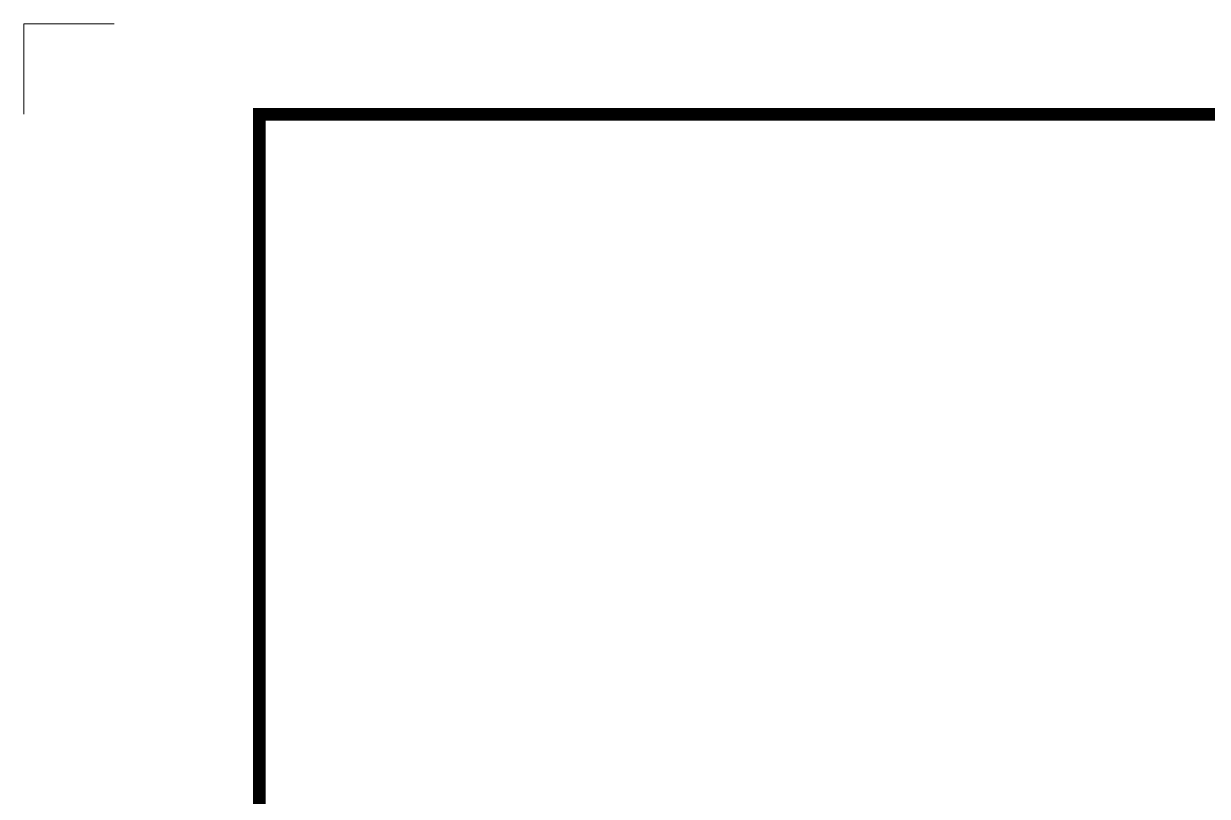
# Model space of a CAD drawing. Header units: millimetres. Extents: x 24815 to 37444, y -10619 to 6020.
# Drawn here: x 25715 to 26956, y 4725 to 5535 of the extents above; entities that cross this region are included whole.
import ezdxf
from ezdxf.enums import TextEntityAlignment as Align

# ---------------------------------------------------------------- set-up
doc = ezdxf.new("R2010")
doc.units = ezdxf.units.MM
doc.layers.add('FORMAT-1', color=7, linetype='Continuous')
doc.styles.add('HAN', font='')
doc.styles.get('HAN').set_extended_font_data('GulimChe')

# ---------------------------------------------------------------- blocks, each defined once
blk = doc.blocks.new('format-3')
at = {"color": 3, "lineweight": 9}
for p in [(0, 286.3), (5, 291.3)]:
    blk.add_line(p, (0, 291.3), dxfattribs=at)
at = {"layer": 'FORMAT-1', "const_width": 0.7}
blk.add_lwpolyline([(13, 5), (13, 286.3), (414.5, 286.3), (414.5, 5)], close=True, dxfattribs=at)
at = {"style": 'HAN'}
for tag, height, p in [('MODEL-NAME', 3, (386.095, 31.525)), ('SCALE', 2.7, (320.808, 26.294)), ('PART-NAME', 3, (386.095, 26.294)), ('PART-NO', 3, (386.095, 21.014)), ('DRA-BY', 3, (260.72, 19.442)), ('CH-BY', 3, (277.209, 19.442)), ('APP-BY', 3, (293.697, 19.442)), ('관련업체', 3, (333.523, 9.263)), ('DRA-DATE', 2.5, (260.72, 7.475)), ('CH-DATE', 2.5, (277.209, 7.475)), ('APP-DATE', 2.5, (293.697, 7.475))]:
    blk.add_attdef(tag, text='', height=height, dxfattribs=at).set_placement(p, align=Align.MIDDLE_CENTER)

msp = doc.modelspace()

# ---------------------------------------------------------------- block references
at = {"xscale": 19, "yscale": 19, "zscale": 19}
msp.add_blockref('format-3', (25715.23224, 0.00004), dxfattribs=at)

doc.saveas('drawing.dxf')
